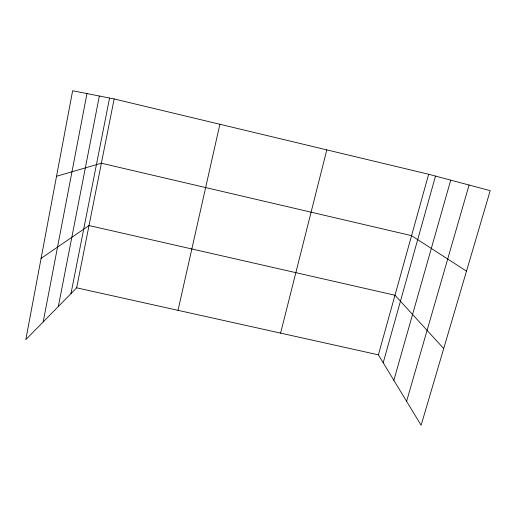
<?xml version="1.0" encoding="UTF-8"?>
<svg xmlns="http://www.w3.org/2000/svg" width="516" height="516" viewBox="0 0 516 516"><rect width="100%" height="100%" fill="white"/><g stroke="black" fill="none" stroke-linecap="round" stroke-linejoin="round"><path stroke-width="0.77" d="M43.189 321.926L86.965 93.577M58.353 306.472L99.343 96.021M70.976 293.617L109.56 98.046M76.658 287.825L114.139 98.949L72.633 90.739L25.8 339.638L76.658 287.825L378.389 354.834L421.12 425.261L490.2 190.662L428.654 174.26L114.139 98.949M178.026 310.335L219.887 124.272M280.601 333.117L326.802 149.872M378.389 354.834L428.654 174.26M383.201 362.761L435.498 176.085M393.85 380.318L450.72 180.142M406.595 401.313L469.076 185.031M41.087 258.387L89.016 225.544L394.979 295.242L443.708 348.564M56.541 176.266L101.388 163.217L411.562 235.651L466.496 271.158"/></g></svg>
